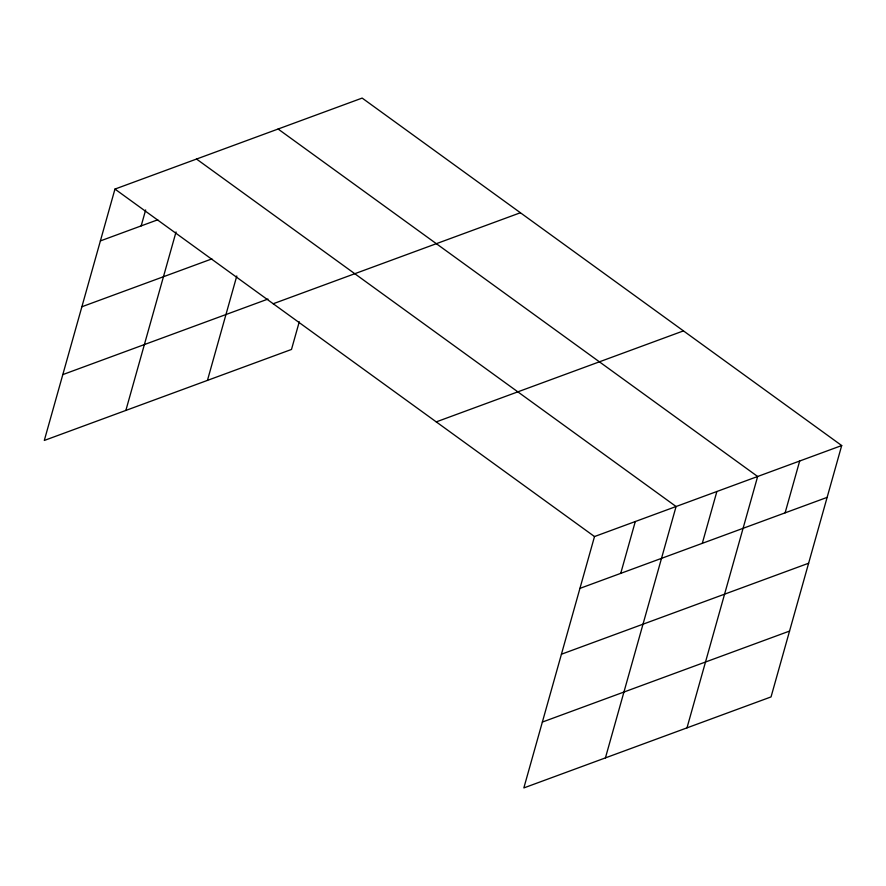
<?xml version="1.0" encoding="UTF-8"?>
<svg xmlns="http://www.w3.org/2000/svg" width="886" height="886" viewBox="0 0 886 886"><rect width="100%" height="100%" fill="white"/><g stroke="black" fill="none" stroke-linecap="round" stroke-linejoin="round"><path stroke-width="1.33" d="M841.7 445.547L594.506 536.551L523.847 787.92L771.042 696.917L841.7 445.547L362.152 98.08L114.958 189.083L44.3 440.453L291.494 349.449L299.269 321.795M141.173 225.897L145.658 209.949M125.867 410.417L176.037 231.955M207.446 380.393L236.795 275.967M620.732 573.364L635.295 521.533M605.426 757.884L676.084 506.515L196.526 159.048M702.299 543.328L716.874 491.508M686.993 727.86L757.652 476.491L278.104 129.024M785.107 512.85L799.681 461.019M100.384 240.914L157.741 219.794M81.877 306.755L211.887 258.9M62.806 374.601L267.982 299.069M273.209 303.743L520.403 212.751M436.255 421.88L683.449 330.888M579.942 588.382L827.136 497.378M561.436 654.222L808.619 563.23M542.365 722.068L789.548 631.076M114.958 189.083L594.506 536.551"/></g></svg>
